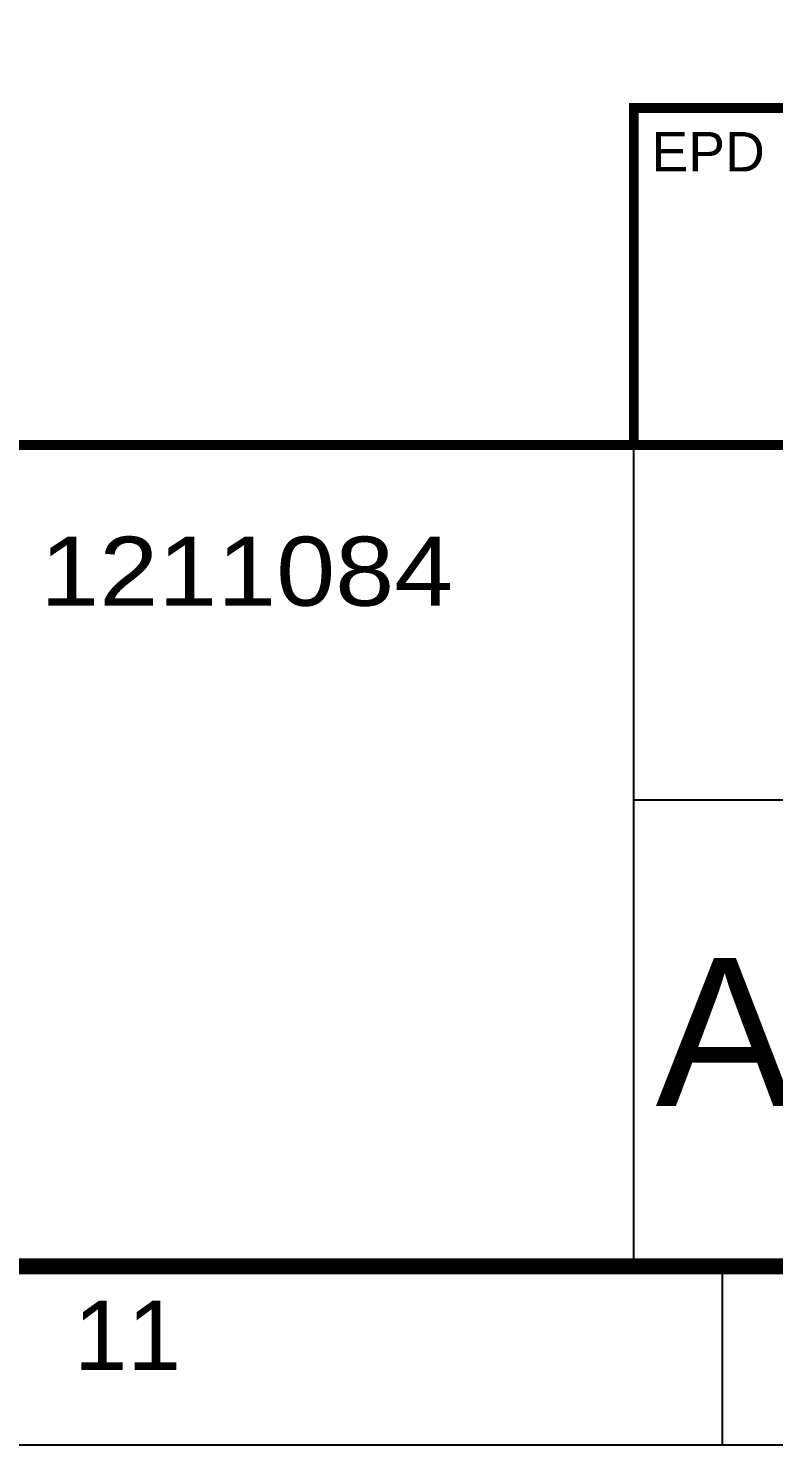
# Paper-space layout 'Retic (5)' of a CAD drawing. Header units: metres. Extents: x -30 to 775, y -5 to 571.
# Drawn here: x 664.8 to 702.6, y -5.5 to 66.4 of the extents above; entities that cross this region are included whole.
import ezdxf
from ezdxf.enums import TextEntityAlignment as Align

# ---------------------------------------------------------------- set-up
doc = ezdxf.new("R2010")
doc.units = ezdxf.units.M
doc.header["$LTSCALE"] = 0.7
doc.layers.add('Notes', color=7, linetype='Continuous')
doc.layers.add('SupportsUG_SP_EXT', color=7, linetype='Continuous')
doc.layers.get('SupportsUG_SP_EXT').off()
doc.styles.add('ARIAL', font='arial.ttf', dxfattribs={"height": 2})
doc.styles.add('iecISOCP', font='isocp.shx')
doc.styles.get("Standard").update_dxf_attribs({"font": 'arial.ttf'})

# ---------------------------------------------------------------- blocks, each defined once
blk = doc.blocks.new('A1_FRAME_TITLE')
at = {"layer": 'Notes', "color": 7}
for p, q in [((704.572, 5.973), (704.572, 47.618)), ((704.572, 29.618), (774.572, 29.618))]:
    blk.add_line(p, q, dxfattribs=at)
at = {"layer": 'Notes', "linetype": 'Continuous'}
blk.add_line((709.049, 6.012), (709.049, -3.071), dxfattribs=at)
at = {"layer": 'Notes', "color": 7, "linetype": 'Continuous'}
blk.add_lwpolyline([(-20.593, -3.071), (783.602, -3.071), (783.602, 573.257), (-20.593, 573.257)], close=True, dxfattribs=at)
for points, const_width in [([(-11.549, 5.973), (774.558, 5.973), (774.558, 564.213), (-11.549, 564.213)], 0.8), ([(704.572, 47.618), (774.572, 47.618), (774.572, 64.7), (704.572, 64.7)], 0.5)]:
    blk.add_lwpolyline(points, close=True, dxfattribs=dict(at, const_width=const_width))
at = {"layer": 'Notes', "color": 7, "linetype": 'Continuous', "const_width": 0.5, "flags": 128}
blk.add_lwpolyline([(-11.549, 47.618), (774.558, 47.618)], dxfattribs=at)
at = {"layer": 'Notes', "color": 7, "style": 'ARIAL'}
for s, height, p in [('EPD REFERENCE No.', 2, (705.469, 61.484)), ('11', 3.5, (676.183, 0.723))]:
    blk.add_text(s, height=height, dxfattribs=at).set_placement(p)
blk.add_text('A1', height=7.5, dxfattribs=at).set_placement((712.083, 17.856), align=Align.MIDDLE_CENTER)
at = {"layer": 'Notes', "color": 7}
blk.add_attdef('EPD_REF_NO', text='', height=5, dxfattribs=at).set_placement((739.572, 52.772), align=Align.CENTER)
at = {"layer": 'Notes', "color": 3, "style": 'iecISOCP', "flags": 8}
blk.add_attdef('VERSION_NO', text='', height=2.5, rotation=90, dxfattribs=at).set_placement((252.268, 44.54), align=Align.MIDDLE_CENTER)
at = {"layer": 'Notes', "color": 7, "style": 'ARIAL'}
for tag, p in [('CAP_NO', (463.393, 43.457)), ('IE_NUM', (463.255, 37.81)), ('REF_No_1', (285.446, 32.31)), ('REF_1', (307.006, 32.31)), ('GEN_WO', (391.914, 31.763)), ('HV_SWITCH', (463.669, 32.163)), ('REF_No_2', (285.446, 26.31)), ('REF_2', (307.006, 26.31)), ('OH_WO', (391.914, 25.812)), ('UBD_REF', (463.255, 25.828)), ('REF_No_3', (285.446, 20.31)), ('REF_3', (307.006, 20.31)), ('UG_WO', (391.914, 20.052)), ('GIS_MAP_No', (463.255, 20.043)), ('REF_No_4', (285.446, 14.31)), ('REF_4', (307.006, 14.31)), ('SUB_WO', (391.914, 13.812)), ('HV_OP_DIAG', (463.532, 14.199)), ('LGA', (463.151, 7.777))]:
    blk.add_attdef(tag, p, '', height=2, dxfattribs=at)
at = {"layer": 'Notes', "color": 7, "style": 'ARIAL', "width": 1.1}
for tag, p in [('T1', (634.579, 39.465)), ('T2', (634.579, 34.346)), ('T3', (634.579, 28.92)), ('T4', (634.579, 23.657)), ('T5', (634.579, 18.231)), ('T6', (634.579, 12.969))]:
    blk.add_attdef(tag, text='', height=3.5, dxfattribs=at).set_placement(p, align=Align.CENTER)
at = {"layer": 'Notes', "color": 7, "style": 'ARIAL'}
for tag, height, p in [('scale', 2, (517.961, 33.269)), ('DRAWN', 2, (517.961, 24.931)), ('REV', 5, (770.26, 17.095)), ('CHD', 2, (517.961, 8.931)), ('DESIGN', 2, (555.822, 9.155))]:
    blk.add_attdef(tag, text='', height=height, dxfattribs=at).set_placement(p, align=Align.CENTER)
blk.add_attdef('NUM', text='', height=7, dxfattribs=at).set_placement((742.572, 20.118), align=Align.MIDDLE_CENTER)
for tag, p in [('NS', (742.326, 8.119)), ('SHTS', (754.136, 8.119))]:
    blk.add_attdef(tag, text='', height=2, dxfattribs=at).set_placement(p, align=Align.MIDDLE)
at = {"layer": 'Notes', "style": 'iecISOCP'}
blk.add_attdef('ExportID', (-11.526, 2.346), '', height=2.5, dxfattribs=at)
at = {"layer": 'Notes', "style": 'iecISOCP', "flags": 1}
for tag, p in [('ProjectType', (-6.433, -26.841)), ('DrawingNumber', (14.907, -26.847)), ('ExportDate', (39.677, -26.833)), ('ExportUserName', (48.547, -26.844)), ('DesignerCompanyName', (60.877, -26.837)), ('ExportAreaOfInterest', (76.493, -26.857)), ('GIS_SUCCESS', (91.39, -26.824)), ('CAD_SUCCESS', (101.181, -26.827)), ('ExportCategories', (119.476, -26.841)), ('ProjectNumber', (2.953, -26.862)), ('ProjectDescription', (26.957, -26.869)), ('DEPOTCODE', (111.499, -26.921)), ('Comments', (133.778, -26.927)), ('EPD_-_VERSION_1.5', (141.195, -26.927))]:
    blk.add_attdef(tag, p, '', height=1, dxfattribs=at)

psp = doc.layouts.new('Retic (5)')

# ---------------------------------------------------------------- block references
at = {"layer": 'SupportsUG_SP_EXT'}
ref = psp.add_blockref('A1_FRAME_TITLE', (-9.082, -2.39), dxfattribs=at)
ref.add_attrib('T1', 'LOTS 2 & 4 IN D.P.253552 & 136 IN D.P. 1211084', dxfattribs={"layer": 'Notes', "color": 7, "height": 3.5, "style": 'ARIAL', "width": 1.1}).set_placement((625.497, 37.075), align=Align.CENTER)

doc.saveas('drawing.dxf')
